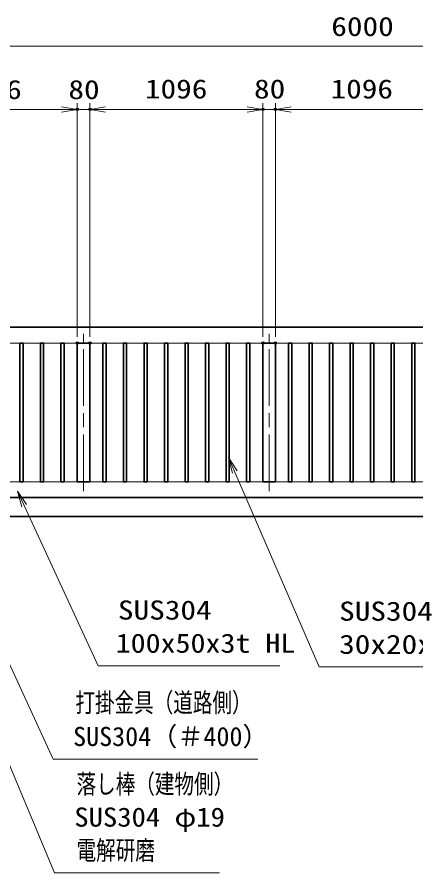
# Model space of a CAD drawing. Units: millimetres at full size. Extents: x -11880 to 11880, y -8400 to 8400.
# Drawn here: x 289 to 2816, y -2704 to 2720 of the extents above; entities that cross this region are included whole.
import ezdxf
from ezdxf.enums import TextEntityAlignment as Align

# ---------------------------------------------------------------- set-up
doc = ezdxf.new("R2010")
doc.units = ezdxf.units.MM
doc.header["$LTSCALE"] = 30
doc.header["$PDMODE"] = 32
doc.header["$PDSIZE"] = 15
doc.linetypes.add('USER1', pattern=[18, 12, -1.5, 3, -1.5])
for name, color, linetype, lineweight in [('0-2_外形線', 7, 'Continuous', 35), ('0-3_軸線', 200, 'USER1', 15), ('0-5_寸法線', 4, 'Continuous', 18), ('0-6_0', 7, 'Continuous', 18)]:
    doc.layers.add(name, color=color, linetype=linetype, lineweight=lineweight)
doc.layers.add('0-7_Defpoints', color=7, linetype='Continuous')
doc.styles.add('ＭＳ ゴシック', font='')
doc.styles.get('ＭＳ ゴシック').set_extended_font_data('MS Gothic')

# ---------------------------------------------------------------- blocks, each defined once
blk = doc.blocks.new('_Open')
at = {"layer": '0-6_0', "color": 4}
blk.add_line((-30, 5), (0, 0), dxfattribs=at)
blk.add_lwpolyline([(-30, -5), (0, 0), (-30, 0)], dxfattribs=at)
blk = doc.blocks.new('S295')
at = {"layer": '0-5_寸法線'}
for points in [[(16876293.9, 81814488.1), (16841767.5, 81814488.1), (16827701.9, 81844963.5), (16826444.7, 81847687.4)], [(16828155.9, 81845173.1), (16826444.7, 81847687.4), (16827247.9, 81844754)]]:
    blk.add_lwpolyline(points, dxfattribs=at)
at = {"layer": '0-5_寸法線', "color": 254, "style": 'ＭＳ ゴシック'}
for s, width, p in [('SUS304', 1.2, (16845535.5, 81822188.7)), ('100x50x3t HL', 1.15, (16845103.5, 81815888.7))]:
    blk.add_text(s, height=3637, dxfattribs=dict(at, width=width)).set_placement(p, align=Align.BOTTOM_LEFT)
blk = doc.blocks.new('S296')
at = {"layer": '0-5_寸法線'}
for points in [[(16919774.8, 81814277.1), (16883808.4, 81814277.1), (16867765.4, 81851342.5), (16866573.8, 81854095.6)], [(16868224.3, 81851541.1), (16866573.8, 81854095.6), (16867306.6, 81851143.8)]]:
    blk.add_lwpolyline(points, dxfattribs=at)
at = {"layer": '0-5_寸法線', "color": 254, "style": 'ＭＳ ゴシック', "width": 1.2}
for s, p in [('SUS304', (16887576.4, 81821977.6)), ('30x20x1.5t HL', (16887576.4, 81815677.6))]:
    blk.add_text(s, height=3637, dxfattribs=at).set_placement(p, align=Align.BOTTOM_LEFT)
blk = doc.blocks.new('S298')
at = {"layer": '0-5_寸法線'}
for points in [[(16864858.3, 81775121.8), (16833471.1, 81775121.8), (16805650.7, 81841664.9), (16804493.5, 81844432.7)], [(16806112, 81841857.7), (16804493.5, 81844432.7), (16805189.4, 81841472)]]:
    blk.add_lwpolyline(points, dxfattribs=at)
at = {"layer": '0-5_寸法線', "color": 254, "style": 'ＭＳ ゴシック'}
for s, width, p in [('落し棒（建物側）', 0.75, (16837671.1, 81789122.4)), ('SUS304 φ19', 1.1, (16837239.1, 81782822.4)), ('電解研磨', 0.75, (16837671.1, 81776522.4))]:
    blk.add_text(s, height=3637, dxfattribs=dict(at, width=width)).set_placement(p, align=Align.BOTTOM_LEFT)
blk = doc.blocks.new('S301')
at = {"layer": '0-5_寸法線'}
for points in [[(16872121.9, 81796751.5), (16833246.7, 81796751.5), (16804766.3, 81858584.6), (16803511.2, 81861309.5)], [(16805220.4, 81858793.8), (16803511.2, 81861309.5), (16804312.1, 81858375.5)]]:
    blk.add_lwpolyline(points, dxfattribs=at)
at = {"layer": '0-5_寸法線', "color": 254, "style": 'ＭＳ ゴシック', "width": 0.75}
blk.add_text('打掛金具（道路側）', height=3637, dxfattribs=at).set_placement((16837446.7, 81804603.3), align=Align.BOTTOM_LEFT)
at = {"layer": '0-5_寸法線', "color": 254, "style": 'ＭＳ ゴシック'}
blk.add_text('SUS304（＃400）', height=3637, dxfattribs=at).set_placement((16837014.7, 81798152.1), align=Align.BOTTOM_LEFT)

msp = doc.modelspace()

# ---------------------------------------------------------------- linework, layer by layer
at = {"layer": '0-2_外形線'}
for q in [(6229.01, -446.03), (6204.16, -446.03)]:
    msp.add_line((-1248.99, -446.03), q, dxfattribs=at)
for points in [[(5474.01, 753.97), (-525.99, 753.97), (-525.99, 186.47)], [(5474.01, -326.03), (-525.99, -326.03), (-525.99, 121.47)]]:
    msp.add_lwpolyline(points, dxfattribs=at)
for points in [[(307.01, -226.03), (327.01, -226.03), (327.01, 653.97), (307.01, 653.97)], [(437.01, -226.03), (457.01, -226.03), (457.01, 653.97), (437.01, 653.97)], [(567.01, -226.03), (587.01, -226.03), (587.01, 653.97), (567.01, 653.97)], [(750.01, 653.97), (670.01, 653.97), (670.01, -226.03), (750.01, -226.03)], [(853.01, -226.03), (833.01, -226.03), (833.01, 653.97), (853.01, 653.97)], [(983.01, -226.03), (963.01, -226.03), (963.01, 653.97), (983.01, 653.97)], [(1113.01, -226.03), (1093.01, -226.03), (1093.01, 653.97), (1113.01, 653.97)], [(1223.01, -226.03), (1243.01, -226.03), (1243.01, 653.97), (1223.01, 653.97)], [(1353.01, -226.03), (1373.01, -226.03), (1373.01, 653.97), (1353.01, 653.97)], [(1483.01, -226.03), (1503.01, -226.03), (1503.01, 653.97), (1483.01, 653.97)], [(1613.01, -226.03), (1633.01, -226.03), (1633.01, 653.97), (1613.01, 653.97)], [(1743.01, -226.03), (1763.01, -226.03), (1763.01, 653.97), (1743.01, 653.97)], [(1926.01, 653.97), (1846.01, 653.97), (1846.01, -226.03), (1926.01, -226.03)], [(2029.01, -226.03), (2009.01, -226.03), (2009.01, 653.97), (2029.01, 653.97)], [(2159.01, -226.03), (2139.01, -226.03), (2139.01, 653.97), (2159.01, 653.97)], [(2289.01, -226.03), (2269.01, -226.03), (2269.01, 653.97), (2289.01, 653.97)], [(2399.01, -226.03), (2419.01, -226.03), (2419.01, 653.97), (2399.01, 653.97)], [(2529.01, -226.03), (2549.01, -226.03), (2549.01, 653.97), (2529.01, 653.97)], [(2659.01, -226.03), (2679.01, -226.03), (2679.01, 653.97), (2659.01, 653.97)], [(2789.01, -226.03), (2809.01, -226.03), (2809.01, 653.97), (2789.01, 653.97)]]:
    msp.add_lwpolyline(points, close=True, dxfattribs=at)
at = {"layer": '0-3_軸線'}
for p, q in [((710.01, -285.03), (710.01, 712.97)), ((1886.01, -285.03), (1886.01, 712.97))]:
    msp.add_line(p, q, dxfattribs=at)
at = {"layer": '0-5_寸法線'}
for p, q in [((-525.99, 2535.01), (5474.01, 2535.01)), ((670.01, 693.97), (670.01, 2175.01)), ((670.01, 693.97), (670.01, 2175.01)), ((750.01, 693.97), (750.01, 2175.01)), ((750.01, 693.97), (750.01, 2175.01)), ((1846.01, 693.97), (1846.01, 2175.01)), ((1846.01, 693.97), (1846.01, 2175.01)), ((1926.01, 693.97), (1926.01, 2175.01)), ((1926.01, 693.97), (1926.01, 2175.01)), ((-425.99, 2135.01), (670.01, 2135.01)), ((570.01, 2135.01), (470.01, 2135.01)), ((670.01, 2135.01), (750.01, 2135.01)), ((1846.01, 2135.01), (750.01, 2135.01)), ((850.01, 2135.01), (950.01, 2135.01)), ((1746.01, 2135.01), (1646.01, 2135.01)), ((1926.01, 2135.01), (1846.01, 2135.01)), ((3022.01, 2135.01), (1926.01, 2135.01)), ((2026.01, 2135.01), (2126.01, 2135.01))]:
    msp.add_line(p, q, dxfattribs=at)
at = {"layer": '0-6_0'}
msp.add_line((-425.99, 653.97), (5374.01, 653.97), dxfattribs=at)
msp.add_lwpolyline([(5374.01, 653.97), (5374.01, -226.03), (-425.99, -226.03), (-425.99, -5.53)], dxfattribs=at)
at = {"layer": '0-7_Defpoints'}
for p in [(670.01, 2135.01), (750.01, 2135.01), (1846.01, 2135.01), (1926.01, 2135.01), (670.01, 653.97), (750.01, 653.97), (1846.01, 653.97), (1926.01, 653.97)]:
    msp.add_point(p, dxfattribs=at)

# ---------------------------------------------------------------- block references
at = {"layer": '0-5_寸法線'}
for name, p, xscale, yscale in [('_Open', (670.01, 2135.01), 3.333333, 3.333333), ('_Open', (670.01, 2135.01), 3.333333, 3.333333), ('_Open', (1846.01, 2135.01), 3.333333, 3.333333), ('_Open', (1846.01, 2135.01), 3.333333, 3.333333), ('S301', (-560589.92, -2728541.35), 0.03333333, 0.03333333), ('S296', (-560589.92, -2728541.35), 0.03333333, 0.03333333), ('S295', (-560589.92, -2728541.35), 0.03333333, 0.03333333), ('S298', (-560589.92, -2728541.35), 0.03333333, 0.03333333)]:
    msp.add_blockref(name, p, dxfattribs=dict(at, xscale=xscale, yscale=yscale))
at = {"layer": '0-5_寸法線', "xscale": 3.333333, "yscale": 3.333333, "rotation": 180}
for p in [(750.01, 2135.01), (750.01, 2135.01), (1926.01, 2135.01), (1926.01, 2135.01)]:
    msp.add_blockref('_Open', p, dxfattribs=at)

# ---------------------------------------------------------------- texts
at = {"layer": '0-5_寸法線', "color": 254, "style": 'ＭＳ ゴシック', "width": 1.2}
for s, p in [('6000', (2279.61, 2563.69)), ('1096', (-77.19, 2163.69)), ('80', (614.01, 2163.69)), ('1096', (1098.81, 2167.69)), ('80', (1790.01, 2167.69)), ('1096', (2274.81, 2167.69))]:
    msp.add_text(s, height=121.2, dxfattribs=at).set_placement(p, align=Align.BOTTOM_LEFT)

doc.saveas('drawing.dxf')
